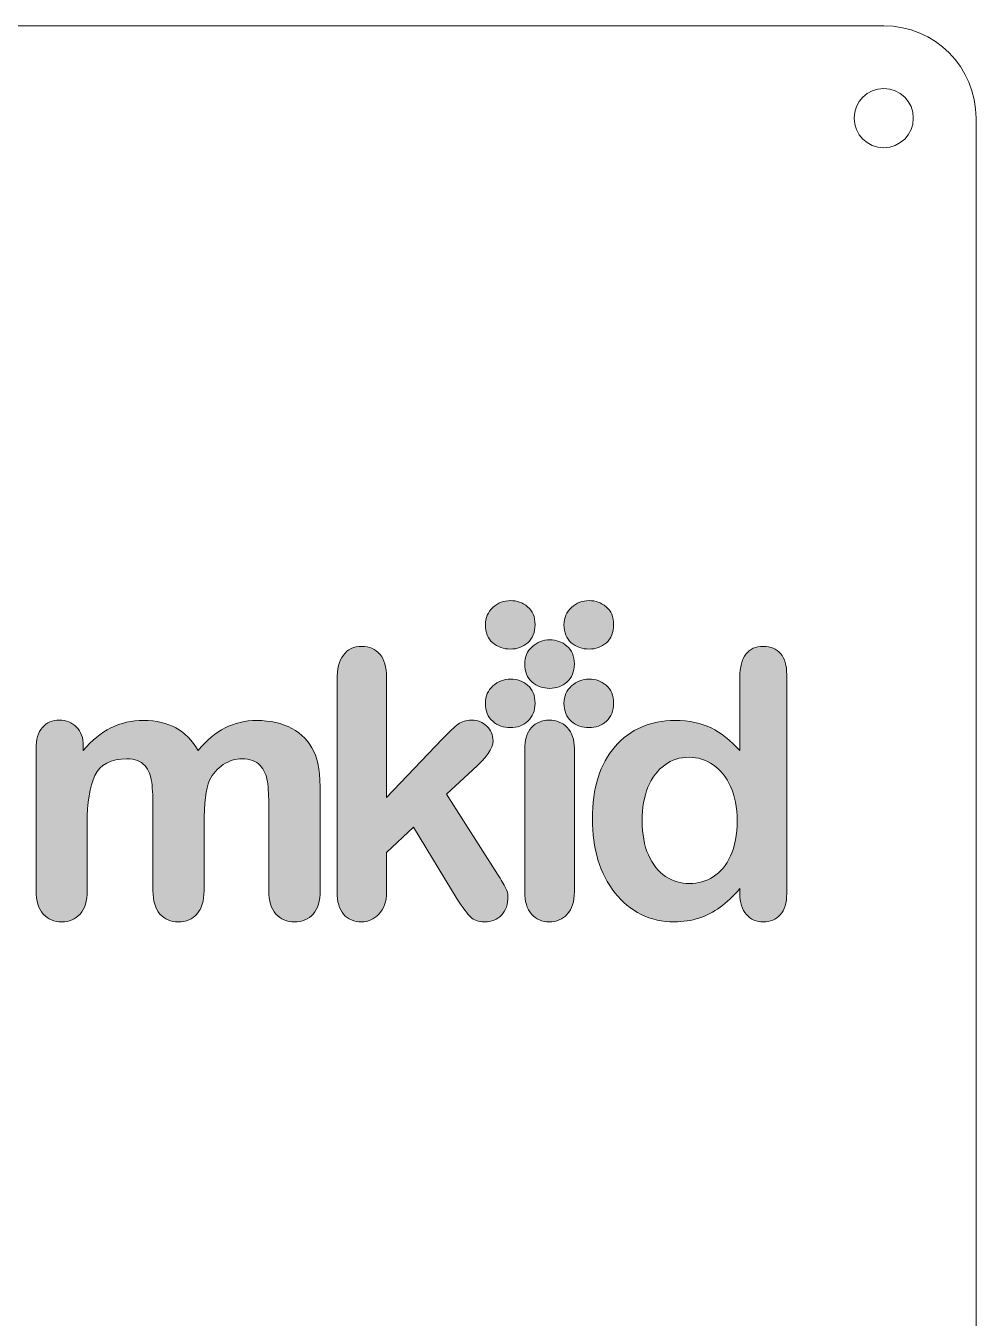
# Model space of a CAD drawing. Header units: millimetres. Extents: x 0 to 366, y 0 to 574.
# Drawn here: x 130.6 to 182, y 70 to 140 of the extents above; entities that cross this region are included whole.
import ezdxf

# ---------------------------------------------------------------- set-up
doc = ezdxf.new("R2010")
doc.units = ezdxf.units.MM
doc.layers.add('cut profiles', color=1, linetype='Continuous', lineweight=9, true_color=0xff0000)
doc.layers.add('raster engrave', color=7, linetype='Continuous', lineweight=5, true_color=0x000000)

msp = doc.modelspace()

# ---------------------------------------------------------------- hatches: boundary and pattern name
at = {"layer": 'raster engrave'}
h = msp.add_hatch(color=256, dxfattribs=at)
edge = h.paths.add_edge_path()
edge.add_spline(control_points=[(156.8, 106.249), (156.426, 106.249), (156.105, 106.364), (155.836, 106.594)], knot_values=[0, 0, 0, 0, 1, 1, 1, 1], degree=3, periodic=0)
edge.add_spline(control_points=[(155.836, 106.594), (155.573, 106.823), (155.442, 107.148), (155.442, 107.568)], knot_values=[0, 0, 0, 0, 1, 1, 1, 1], degree=3, periodic=0)
edge.add_spline(control_points=[(155.442, 107.568), (155.442, 107.949), (155.577, 108.261), (155.846, 108.503)], knot_values=[0, 0, 0, 0, 1, 1, 1, 1], degree=3, periodic=0)
edge.add_spline(control_points=[(155.846, 108.503), (156.121, 108.753), (156.44, 108.877), (156.8, 108.877)], knot_values=[0, 0, 0, 0, 1, 1, 1, 1], degree=3, periodic=0)
edge.add_spline(control_points=[(156.8, 108.877), (157.148, 108.877), (157.457, 108.766), (157.726, 108.543)], knot_values=[0, 0, 0, 0, 1, 1, 1, 1], degree=3, periodic=0)
edge.add_spline(control_points=[(157.726, 108.543), (157.995, 108.32), (158.129, 107.995), (158.129, 107.568)], knot_values=[0, 0, 0, 0, 1, 1, 1, 1], degree=3, periodic=0)
edge.add_spline(control_points=[(158.129, 107.568), (158.129, 107.155), (157.998, 106.83), (157.736, 106.594)], knot_values=[0, 0, 0, 0, 1, 1, 1, 1], degree=3, periodic=0)
edge.add_spline(control_points=[(157.736, 106.594), (157.473, 106.364), (157.161, 106.249), (156.8, 106.249)], knot_values=[0, 0, 0, 0, 1, 1, 1, 1], degree=3, periodic=0)
h = msp.add_hatch(color=256, dxfattribs=at)
edge = h.paths.add_edge_path()
edge.add_spline(control_points=[(160.088, 106.594), (159.826, 106.823), (159.695, 107.148), (159.695, 107.568)], knot_values=[0, 0, 0, 0, 1, 1, 1, 1], degree=3, periodic=0)
edge.add_spline(control_points=[(159.695, 107.568), (159.695, 107.949), (159.829, 108.261), (160.098, 108.503)], knot_values=[0, 0, 0, 0, 1, 1, 1, 1], degree=3, periodic=0)
edge.add_spline(control_points=[(160.098, 108.503), (160.374, 108.753), (160.692, 108.877), (161.053, 108.877)], knot_values=[0, 0, 0, 0, 1, 1, 1, 1], degree=3, periodic=0)
edge.add_spline(control_points=[(161.053, 108.877), (161.401, 108.877), (161.709, 108.766), (161.978, 108.543)], knot_values=[0, 0, 0, 0, 1, 1, 1, 1], degree=3, periodic=0)
edge.add_spline(control_points=[(161.978, 108.543), (162.247, 108.32), (162.382, 107.995), (162.382, 107.568)], knot_values=[0, 0, 0, 0, 1, 1, 1, 1], degree=3, periodic=0)
edge.add_spline(control_points=[(162.382, 107.568), (162.382, 107.155), (162.251, 106.83), (161.988, 106.594)], knot_values=[0, 0, 0, 0, 1, 1, 1, 1], degree=3, periodic=0)
edge.add_spline(control_points=[(161.988, 106.594), (161.726, 106.364), (161.414, 106.249), (161.053, 106.249)], knot_values=[0, 0, 0, 0, 1, 1, 1, 1], degree=3, periodic=0)
edge.add_spline(control_points=[(161.053, 106.249), (160.679, 106.249), (160.357, 106.364), (160.088, 106.594)], knot_values=[0, 0, 0, 0, 1, 1, 1, 1], degree=3, periodic=0)
h = msp.add_hatch(color=256, dxfattribs=at)
edge = h.paths.add_edge_path()
edge.add_spline(control_points=[(157.962, 104.467), (157.7, 104.697), (157.568, 105.022), (157.568, 105.442)], knot_values=[0, 0, 0, 0, 1, 1, 1, 1], degree=3, periodic=0)
edge.add_spline(control_points=[(157.568, 105.442), (157.568, 105.823), (157.703, 106.134), (157.972, 106.377)], knot_values=[0, 0, 0, 0, 1, 1, 1, 1], degree=3, periodic=0)
edge.add_spline(control_points=[(157.972, 106.377), (158.247, 106.626), (158.566, 106.751), (158.927, 106.751)], knot_values=[0, 0, 0, 0, 1, 1, 1, 1], degree=3, periodic=0)
edge.add_spline(control_points=[(158.927, 106.751), (159.275, 106.751), (159.583, 106.64), (159.852, 106.416)], knot_values=[0, 0, 0, 0, 1, 1, 1, 1], degree=3, periodic=0)
edge.add_spline(control_points=[(159.852, 106.416), (160.121, 106.193), (160.256, 105.869), (160.256, 105.442)], knot_values=[0, 0, 0, 0, 1, 1, 1, 1], degree=3, periodic=0)
edge.add_spline(control_points=[(160.256, 105.442), (160.256, 105.029), (160.124, 104.704), (159.862, 104.467)], knot_values=[0, 0, 0, 0, 1, 1, 1, 1], degree=3, periodic=0)
edge.add_spline(control_points=[(159.862, 104.467), (159.599, 104.238), (159.288, 104.123), (158.927, 104.123)], knot_values=[0, 0, 0, 0, 1, 1, 1, 1], degree=3, periodic=0)
edge.add_spline(control_points=[(158.927, 104.123), (158.553, 104.123), (158.231, 104.238), (157.962, 104.467)], knot_values=[0, 0, 0, 0, 1, 1, 1, 1], degree=3, periodic=0)
h = msp.add_hatch(color=256, dxfattribs=at)
edge = h.paths.add_edge_path()
edge.add_spline(control_points=[(149.674, 91.887), (149.405, 91.611), (149.093, 91.474), (148.738, 91.474)], knot_values=[0, 0, 0, 0, 1, 1, 1, 1], degree=3, periodic=0)
edge.add_spline(control_points=[(148.738, 91.474), (148.325, 91.474), (148, 91.611), (147.764, 91.887)], knot_values=[0, 0, 0, 0, 1, 1, 1, 1], degree=3, periodic=0)
edge.add_spline(control_points=[(147.764, 91.887), (147.528, 92.163), (147.41, 92.57), (147.41, 93.108)], knot_values=[0, 0, 0, 0, 1, 1, 1, 1], degree=3, periodic=0)
edge.add_line((147.41, 93.108), (147.41, 104.566))
edge.add_spline(control_points=[(147.41, 104.566), (147.41, 105.163), (147.524, 105.616), (147.754, 105.924)], knot_values=[0, 0, 0, 0, 1, 1, 1, 1], degree=3, periodic=0)
edge.add_spline(control_points=[(147.754, 105.924), (147.984, 106.239), (148.312, 106.397), (148.738, 106.397)], knot_values=[0, 0, 0, 0, 1, 1, 1, 1], degree=3, periodic=0)
edge.add_spline(control_points=[(148.738, 106.397), (149.152, 106.397), (149.48, 106.256), (149.723, 105.974)], knot_values=[0, 0, 0, 0, 1, 1, 1, 1], degree=3, periodic=0)
edge.add_spline(control_points=[(149.723, 105.974), (149.966, 105.691), (150.087, 105.275), (150.087, 104.723)], knot_values=[0, 0, 0, 0, 1, 1, 1, 1], degree=3, periodic=0)
edge.add_line((150.087, 104.723), (150.087, 98.207))
edge.add_line((150.087, 98.207), (153.109, 101.376))
edge.add_spline(control_points=[(153.109, 101.376), (153.483, 101.77), (153.769, 102.039), (153.965, 102.184)], knot_values=[0, 0, 0, 0, 1, 1, 1, 1], degree=3, periodic=0)
edge.add_spline(control_points=[(153.965, 102.184), (154.162, 102.328), (154.402, 102.4), (154.684, 102.4)], knot_values=[0, 0, 0, 0, 1, 1, 1, 1], degree=3, periodic=0)
edge.add_spline(control_points=[(154.684, 102.4), (155.019, 102.4), (155.298, 102.292), (155.521, 102.075)], knot_values=[0, 0, 0, 0, 1, 1, 1, 1], degree=3, periodic=0)
edge.add_spline(control_points=[(155.521, 102.075), (155.744, 101.865), (155.855, 101.6), (155.855, 101.278)], knot_values=[0, 0, 0, 0, 1, 1, 1, 1], degree=3, periodic=0)
edge.add_spline(control_points=[(155.855, 101.278), (155.855, 100.884), (155.491, 100.359), (154.763, 99.703)], knot_values=[0, 0, 0, 0, 1, 1, 1, 1], degree=3, periodic=0)
edge.add_line((154.763, 99.703), (153.335, 98.394))
edge.add_line((153.335, 98.394), (156.092, 94.063))
edge.add_spline(control_points=[(156.092, 94.063), (156.295, 93.741), (156.44, 93.495), (156.525, 93.324)], knot_values=[0, 0, 0, 0, 1, 1, 1, 1], degree=3, periodic=0)
edge.add_spline(control_points=[(156.525, 93.324), (156.617, 93.16), (156.663, 93.003), (156.663, 92.852)], knot_values=[0, 0, 0, 0, 1, 1, 1, 1], degree=3, periodic=0)
edge.add_spline(control_points=[(156.663, 92.852), (156.663, 92.425), (156.545, 92.087), (156.308, 91.838)], knot_values=[0, 0, 0, 0, 1, 1, 1, 1], degree=3, periodic=0)
edge.add_spline(control_points=[(156.308, 91.838), (156.079, 91.595), (155.773, 91.474), (155.393, 91.474)], knot_values=[0, 0, 0, 0, 1, 1, 1, 1], degree=3, periodic=0)
edge.add_spline(control_points=[(155.393, 91.474), (155.065, 91.474), (154.812, 91.562), (154.635, 91.739)], knot_values=[0, 0, 0, 0, 1, 1, 1, 1], degree=3, periodic=0)
edge.add_spline(control_points=[(154.635, 91.739), (154.458, 91.917), (154.218, 92.238), (153.916, 92.704)], knot_values=[0, 0, 0, 0, 1, 1, 1, 1], degree=3, periodic=0)
edge.add_line((153.916, 92.704), (151.544, 96.602))
edge.add_line((151.544, 96.602), (150.087, 95.224))
edge.add_line((150.087, 95.224), (150.087, 93.088))
edge.add_spline(control_points=[(150.087, 93.088), (150.087, 92.57), (149.949, 92.169), (149.674, 91.887)], knot_values=[0, 0, 0, 0, 1, 1, 1, 1], degree=3, periodic=0)
h = msp.add_hatch(color=256, dxfattribs=at)
edge = h.paths.add_edge_path()
edge.add_spline(control_points=[(169.213, 93.275), (168.853, 92.862), (168.495, 92.524), (168.14, 92.261)], knot_values=[0, 0, 0, 0, 1, 1, 1, 1], degree=3, periodic=0)
edge.add_spline(control_points=[(168.14, 92.261), (167.793, 92.005), (167.412, 91.812), (166.999, 91.68)], knot_values=[0, 0, 0, 0, 1, 1, 1, 1], degree=3, periodic=0)
edge.add_spline(control_points=[(166.999, 91.68), (166.592, 91.543), (166.145, 91.474), (165.66, 91.474)], knot_values=[0, 0, 0, 0, 1, 1, 1, 1], degree=3, periodic=0)
edge.add_spline(control_points=[(165.66, 91.474), (165.017, 91.474), (164.42, 91.608), (163.868, 91.877)], knot_values=[0, 0, 0, 0, 1, 1, 1, 1], degree=3, periodic=0)
edge.add_spline(control_points=[(163.868, 91.877), (163.324, 92.153), (162.851, 92.543), (162.451, 93.049)], knot_values=[0, 0, 0, 0, 1, 1, 1, 1], degree=3, periodic=0)
edge.add_spline(control_points=[(162.451, 93.049), (162.05, 93.554), (161.745, 94.148), (161.535, 94.83)], knot_values=[0, 0, 0, 0, 1, 1, 1, 1], degree=3, periodic=0)
edge.add_spline(control_points=[(161.535, 94.83), (161.332, 95.513), (161.23, 96.251), (161.23, 97.045)], knot_values=[0, 0, 0, 0, 1, 1, 1, 1], degree=3, periodic=0)
edge.add_spline(control_points=[(161.23, 97.045), (161.23, 98.725), (161.64, 100.034), (162.461, 100.973)], knot_values=[0, 0, 0, 0, 1, 1, 1, 1], degree=3, periodic=0)
edge.add_spline(control_points=[(162.461, 100.973), (163.281, 101.911), (164.36, 102.381), (165.699, 102.381)], knot_values=[0, 0, 0, 0, 1, 1, 1, 1], degree=3, periodic=0)
edge.add_spline(control_points=[(165.699, 102.381), (166.474, 102.381), (167.127, 102.246), (167.658, 101.977)], knot_values=[0, 0, 0, 0, 1, 1, 1, 1], degree=3, periodic=0)
edge.add_spline(control_points=[(167.658, 101.977), (168.19, 101.714), (168.708, 101.308), (169.213, 100.756)], knot_values=[0, 0, 0, 0, 1, 1, 1, 1], degree=3, periodic=0)
edge.add_line((169.213, 100.756), (169.213, 104.723))
edge.add_spline(control_points=[(169.213, 104.723), (169.213, 105.275), (169.322, 105.691), (169.538, 105.974)], knot_values=[0, 0, 0, 0, 1, 1, 1, 1], degree=3, periodic=0)
edge.add_spline(control_points=[(169.538, 105.974), (169.761, 106.256), (170.076, 106.397), (170.483, 106.397)], knot_values=[0, 0, 0, 0, 1, 1, 1, 1], degree=3, periodic=0)
edge.add_spline(control_points=[(170.483, 106.397), (170.89, 106.397), (171.202, 106.266), (171.418, 106.003)], knot_values=[0, 0, 0, 0, 1, 1, 1, 1], degree=3, periodic=0)
edge.add_spline(control_points=[(171.418, 106.003), (171.642, 105.747), (171.753, 105.366), (171.753, 104.861)], knot_values=[0, 0, 0, 0, 1, 1, 1, 1], degree=3, periodic=0)
edge.add_line((171.753, 104.861), (171.753, 93.009))
edge.add_spline(control_points=[(171.753, 93.009), (171.753, 92.497), (171.635, 92.113), (171.399, 91.858)], knot_values=[0, 0, 0, 0, 1, 1, 1, 1], degree=3, periodic=0)
edge.add_spline(control_points=[(171.399, 91.858), (171.163, 91.602), (170.857, 91.474), (170.483, 91.474)], knot_values=[0, 0, 0, 0, 1, 1, 1, 1], degree=3, periodic=0)
edge.add_spline(control_points=[(170.483, 91.474), (170.116, 91.474), (169.811, 91.605), (169.568, 91.867)], knot_values=[0, 0, 0, 0, 1, 1, 1, 1], degree=3, periodic=0)
edge.add_spline(control_points=[(169.568, 91.867), (169.332, 92.136), (169.213, 92.517), (169.213, 93.009)], knot_values=[0, 0, 0, 0, 1, 1, 1, 1], degree=3, periodic=0)
edge.add_line((169.213, 93.009), (169.213, 93.275))
edge = h.paths.add_edge_path()
edge.add_spline(control_points=[(169.066, 96.957), (169.066, 97.672), (168.948, 98.286), (168.711, 98.797)], knot_values=[0, 0, 0, 0, 1, 1, 1, 1], degree=3, periodic=0)
edge.add_spline(control_points=[(168.711, 98.797), (168.482, 99.316), (168.167, 99.71), (167.766, 99.979)], knot_values=[0, 0, 0, 0, 1, 1, 1, 1], degree=3, periodic=0)
edge.add_spline(control_points=[(167.766, 99.979), (167.373, 100.254), (166.94, 100.392), (166.467, 100.392)], knot_values=[0, 0, 0, 0, 1, 1, 1, 1], degree=3, periodic=0)
edge.add_spline(control_points=[(166.467, 100.392), (165.975, 100.392), (165.535, 100.251), (165.148, 99.969)], knot_values=[0, 0, 0, 0, 1, 1, 1, 1], degree=3, periodic=0)
edge.add_spline(control_points=[(165.148, 99.969), (164.761, 99.693), (164.459, 99.293), (164.242, 98.768)], knot_values=[0, 0, 0, 0, 1, 1, 1, 1], degree=3, periodic=0)
edge.add_spline(control_points=[(164.242, 98.768), (164.032, 98.249), (163.927, 97.646), (163.927, 96.957)], knot_values=[0, 0, 0, 0, 1, 1, 1, 1], degree=3, periodic=0)
edge.add_spline(control_points=[(163.927, 96.957), (163.927, 96.228), (164.039, 95.608), (164.262, 95.096)], knot_values=[0, 0, 0, 0, 1, 1, 1, 1], degree=3, periodic=0)
edge.add_spline(control_points=[(164.262, 95.096), (164.492, 94.584), (164.803, 94.197), (165.197, 93.935)], knot_values=[0, 0, 0, 0, 1, 1, 1, 1], degree=3, periodic=0)
edge.add_spline(control_points=[(165.197, 93.935), (165.591, 93.679), (166.021, 93.551), (166.487, 93.551)], knot_values=[0, 0, 0, 0, 1, 1, 1, 1], degree=3, periodic=0)
edge.add_spline(control_points=[(166.487, 93.551), (166.959, 93.551), (167.389, 93.672), (167.776, 93.915)], knot_values=[0, 0, 0, 0, 1, 1, 1, 1], degree=3, periodic=0)
edge.add_spline(control_points=[(167.776, 93.915), (168.17, 94.164), (168.482, 94.542), (168.711, 95.047)], knot_values=[0, 0, 0, 0, 1, 1, 1, 1], degree=3, periodic=0)
edge.add_spline(control_points=[(168.711, 95.047), (168.948, 95.559), (169.066, 96.195), (169.066, 96.957)], knot_values=[0, 0, 0, 0, 1, 1, 1, 1], degree=3, periodic=0)
h = msp.add_hatch(color=256, dxfattribs=at)
edge = h.paths.add_edge_path()
edge.add_spline(control_points=[(156.8, 101.997), (156.426, 101.997), (156.105, 102.111), (155.836, 102.341)], knot_values=[0, 0, 0, 0, 1, 1, 1, 1], degree=3, periodic=0)
edge.add_spline(control_points=[(155.836, 102.341), (155.573, 102.571), (155.442, 102.896), (155.442, 103.316)], knot_values=[0, 0, 0, 0, 1, 1, 1, 1], degree=3, periodic=0)
edge.add_spline(control_points=[(155.442, 103.316), (155.442, 103.696), (155.577, 104.008), (155.846, 104.251)], knot_values=[0, 0, 0, 0, 1, 1, 1, 1], degree=3, periodic=0)
edge.add_spline(control_points=[(155.846, 104.251), (156.121, 104.5), (156.44, 104.625), (156.8, 104.625)], knot_values=[0, 0, 0, 0, 1, 1, 1, 1], degree=3, periodic=0)
edge.add_spline(control_points=[(156.8, 104.625), (157.148, 104.625), (157.457, 104.513), (157.726, 104.29)], knot_values=[0, 0, 0, 0, 1, 1, 1, 1], degree=3, periodic=0)
edge.add_spline(control_points=[(157.726, 104.29), (157.995, 104.067), (158.129, 103.742), (158.129, 103.316)], knot_values=[0, 0, 0, 0, 1, 1, 1, 1], degree=3, periodic=0)
edge.add_spline(control_points=[(158.129, 103.316), (158.129, 102.902), (157.998, 102.577), (157.736, 102.341)], knot_values=[0, 0, 0, 0, 1, 1, 1, 1], degree=3, periodic=0)
edge.add_spline(control_points=[(157.736, 102.341), (157.473, 102.111), (157.161, 101.997), (156.8, 101.997)], knot_values=[0, 0, 0, 0, 1, 1, 1, 1], degree=3, periodic=0)
h = msp.add_hatch(color=256, dxfattribs=at)
edge = h.paths.add_edge_path()
edge.add_spline(control_points=[(159.695, 103.316), (159.695, 103.696), (159.829, 104.008), (160.098, 104.251)], knot_values=[0, 0, 0, 0, 1, 1, 1, 1], degree=3, periodic=0)
edge.add_spline(control_points=[(160.098, 104.251), (160.374, 104.5), (160.692, 104.625), (161.053, 104.625)], knot_values=[0, 0, 0, 0, 1, 1, 1, 1], degree=3, periodic=0)
edge.add_spline(control_points=[(161.053, 104.625), (161.401, 104.625), (161.709, 104.513), (161.978, 104.29)], knot_values=[0, 0, 0, 0, 1, 1, 1, 1], degree=3, periodic=0)
edge.add_spline(control_points=[(161.978, 104.29), (162.247, 104.067), (162.382, 103.742), (162.382, 103.316)], knot_values=[0, 0, 0, 0, 1, 1, 1, 1], degree=3, periodic=0)
edge.add_spline(control_points=[(162.382, 103.316), (162.382, 102.902), (162.251, 102.577), (161.988, 102.341)], knot_values=[0, 0, 0, 0, 1, 1, 1, 1], degree=3, periodic=0)
edge.add_spline(control_points=[(161.988, 102.341), (161.726, 102.111), (161.414, 101.997), (161.053, 101.997)], knot_values=[0, 0, 0, 0, 1, 1, 1, 1], degree=3, periodic=0)
edge.add_spline(control_points=[(161.053, 101.997), (160.679, 101.997), (160.357, 102.111), (160.088, 102.341)], knot_values=[0, 0, 0, 0, 1, 1, 1, 1], degree=3, periodic=0)
edge.add_spline(control_points=[(160.088, 102.341), (159.826, 102.571), (159.695, 102.896), (159.695, 103.316)], knot_values=[0, 0, 0, 0, 1, 1, 1, 1], degree=3, periodic=0)
h = msp.add_hatch(color=256, dxfattribs=at)
edge = h.paths.add_edge_path()
edge.add_spline(control_points=[(143.639, 99.073), (143.593, 99.421), (143.462, 99.713), (143.246, 99.949)], knot_values=[0, 0, 0, 0, 1, 1, 1, 1], degree=3, periodic=0)
edge.add_spline(control_points=[(143.246, 99.949), (143.029, 100.185), (142.701, 100.304), (142.261, 100.304)], knot_values=[0, 0, 0, 0, 1, 1, 1, 1], degree=3, periodic=0)
edge.add_spline(control_points=[(142.261, 100.304), (141.907, 100.304), (141.569, 100.199), (141.247, 99.989)], knot_values=[0, 0, 0, 0, 1, 1, 1, 1], degree=3, periodic=0)
edge.add_spline(control_points=[(141.247, 99.989), (140.932, 99.779), (140.686, 99.496), (140.509, 99.142)], knot_values=[0, 0, 0, 0, 1, 1, 1, 1], degree=3, periodic=0)
edge.add_spline(control_points=[(140.509, 99.142), (140.312, 98.689), (140.214, 97.889), (140.214, 96.74)], knot_values=[0, 0, 0, 0, 1, 1, 1, 1], degree=3, periodic=0)
edge.add_line((140.214, 96.74), (140.214, 93.167))
edge.add_spline(control_points=[(140.214, 93.167), (140.214, 92.602), (140.086, 92.179), (139.83, 91.897)], knot_values=[0, 0, 0, 0, 1, 1, 1, 1], degree=3, periodic=0)
edge.add_spline(control_points=[(139.83, 91.897), (139.574, 91.615), (139.236, 91.474), (138.816, 91.474)], knot_values=[0, 0, 0, 0, 1, 1, 1, 1], degree=3, periodic=0)
edge.add_spline(control_points=[(138.816, 91.474), (138.409, 91.474), (138.078, 91.615), (137.822, 91.897)], knot_values=[0, 0, 0, 0, 1, 1, 1, 1], degree=3, periodic=0)
edge.add_spline(control_points=[(137.822, 91.897), (137.572, 92.179), (137.448, 92.602), (137.448, 93.167)], knot_values=[0, 0, 0, 0, 1, 1, 1, 1], degree=3, periodic=0)
edge.add_line((137.448, 93.167), (137.448, 97.449))
edge.add_spline(control_points=[(137.448, 97.449), (137.448, 98.125), (137.425, 98.65), (137.379, 99.024)], knot_values=[0, 0, 0, 0, 1, 1, 1, 1], degree=3, periodic=0)
edge.add_spline(control_points=[(137.379, 99.024), (137.333, 99.398), (137.208, 99.703), (137.005, 99.939)], knot_values=[0, 0, 0, 0, 1, 1, 1, 1], degree=3, periodic=0)
edge.add_spline(control_points=[(137.005, 99.939), (136.801, 100.182), (136.48, 100.304), (136.04, 100.304)], knot_values=[0, 0, 0, 0, 1, 1, 1, 1], degree=3, periodic=0)
edge.add_spline(control_points=[(136.04, 100.304), (135.161, 100.304), (134.58, 100.002), (134.298, 99.398)], knot_values=[0, 0, 0, 0, 1, 1, 1, 1], degree=3, periodic=0)
edge.add_spline(control_points=[(134.298, 99.398), (134.022, 98.794), (133.884, 97.928), (133.884, 96.799)], knot_values=[0, 0, 0, 0, 1, 1, 1, 1], degree=3, periodic=0)
edge.add_line((133.884, 96.799), (133.884, 93.167))
edge.add_spline(control_points=[(133.884, 93.167), (133.884, 92.609), (133.756, 92.186), (133.5, 91.897)], knot_values=[0, 0, 0, 0, 1, 1, 1, 1], degree=3, periodic=0)
edge.add_spline(control_points=[(133.5, 91.897), (133.251, 91.615), (132.92, 91.474), (132.506, 91.474)], knot_values=[0, 0, 0, 0, 1, 1, 1, 1], degree=3, periodic=0)
edge.add_spline(control_points=[(132.506, 91.474), (132.099, 91.474), (131.765, 91.615), (131.502, 91.897)], knot_values=[0, 0, 0, 0, 1, 1, 1, 1], degree=3, periodic=0)
edge.add_spline(control_points=[(131.502, 91.897), (131.246, 92.186), (131.118, 92.609), (131.118, 93.167)], knot_values=[0, 0, 0, 0, 1, 1, 1, 1], degree=3, periodic=0)
edge.add_line((131.118, 93.167), (131.118, 100.855))
edge.add_spline(control_points=[(131.118, 100.855), (131.118, 101.36), (131.233, 101.744), (131.463, 102.006)], knot_values=[0, 0, 0, 0, 1, 1, 1, 1], degree=3, periodic=0)
edge.add_spline(control_points=[(131.463, 102.006), (131.699, 102.269), (132.007, 102.4), (132.388, 102.4)], knot_values=[0, 0, 0, 0, 1, 1, 1, 1], degree=3, periodic=0)
edge.add_spline(control_points=[(132.388, 102.4), (132.755, 102.4), (133.061, 102.276), (133.303, 102.026)], knot_values=[0, 0, 0, 0, 1, 1, 1, 1], degree=3, periodic=0)
edge.add_spline(control_points=[(133.303, 102.026), (133.553, 101.783), (133.677, 101.445), (133.677, 101.012)], knot_values=[0, 0, 0, 0, 1, 1, 1, 1], degree=3, periodic=0)
edge.add_line((133.677, 101.012), (133.677, 100.756))
edge.add_spline(control_points=[(133.677, 100.756), (134.143, 101.314), (134.642, 101.724), (135.174, 101.987)], knot_values=[0, 0, 0, 0, 1, 1, 1, 1], degree=3, periodic=0)
edge.add_spline(control_points=[(135.174, 101.987), (135.705, 102.249), (136.296, 102.381), (136.946, 102.381)], knot_values=[0, 0, 0, 0, 1, 1, 1, 1], degree=3, periodic=0)
edge.add_spline(control_points=[(136.946, 102.381), (137.622, 102.381), (138.202, 102.246), (138.688, 101.977)], knot_values=[0, 0, 0, 0, 1, 1, 1, 1], degree=3, periodic=0)
edge.add_spline(control_points=[(138.688, 101.977), (139.174, 101.708), (139.574, 101.301), (139.889, 100.756)], knot_values=[0, 0, 0, 0, 1, 1, 1, 1], degree=3, periodic=0)
edge.add_spline(control_points=[(139.889, 100.756), (140.342, 101.308), (140.827, 101.714), (141.346, 101.977)], knot_values=[0, 0, 0, 0, 1, 1, 1, 1], degree=3, periodic=0)
edge.add_spline(control_points=[(141.346, 101.977), (141.864, 102.246), (142.438, 102.381), (143.068, 102.381)], knot_values=[0, 0, 0, 0, 1, 1, 1, 1], degree=3, periodic=0)
edge.add_spline(control_points=[(143.068, 102.381), (143.803, 102.381), (144.437, 102.236), (144.968, 101.947)], knot_values=[0, 0, 0, 0, 1, 1, 1, 1], degree=3, periodic=0)
edge.add_spline(control_points=[(144.968, 101.947), (145.5, 101.659), (145.897, 101.245), (146.159, 100.707)], knot_values=[0, 0, 0, 0, 1, 1, 1, 1], degree=3, periodic=0)
edge.add_spline(control_points=[(146.159, 100.707), (146.389, 100.221), (146.504, 99.457), (146.504, 98.414)], knot_values=[0, 0, 0, 0, 1, 1, 1, 1], degree=3, periodic=0)
edge.add_line((146.504, 98.414), (146.504, 93.167))
edge.add_spline(control_points=[(146.504, 93.167), (146.504, 92.602), (146.376, 92.179), (146.12, 91.897)], knot_values=[0, 0, 0, 0, 1, 1, 1, 1], degree=3, periodic=0)
edge.add_spline(control_points=[(146.12, 91.897), (145.864, 91.615), (145.526, 91.474), (145.106, 91.474)], knot_values=[0, 0, 0, 0, 1, 1, 1, 1], degree=3, periodic=0)
edge.add_spline(control_points=[(145.106, 91.474), (144.699, 91.474), (144.365, 91.615), (144.102, 91.897)], knot_values=[0, 0, 0, 0, 1, 1, 1, 1], degree=3, periodic=0)
edge.add_spline(control_points=[(144.102, 91.897), (143.846, 92.186), (143.718, 92.609), (143.718, 93.167)], knot_values=[0, 0, 0, 0, 1, 1, 1, 1], degree=3, periodic=0)
edge.add_line((143.718, 93.167), (143.718, 97.685))
edge.add_spline(control_points=[(143.718, 97.685), (143.718, 98.263), (143.692, 98.725), (143.639, 99.073)], knot_values=[0, 0, 0, 0, 1, 1, 1, 1], degree=3, periodic=0)
h = msp.add_hatch(color=256, dxfattribs=at)
edge = h.paths.add_edge_path()
edge.add_line((157.568, 93.108), (157.568, 100.796))
edge.add_spline(control_points=[(157.568, 100.796), (157.568, 101.327), (157.69, 101.728), (157.932, 101.997)], knot_values=[0, 0, 0, 0, 1, 1, 1, 1], degree=3, periodic=0)
edge.add_spline(control_points=[(157.932, 101.997), (158.182, 102.266), (158.503, 102.4), (158.897, 102.4)], knot_values=[0, 0, 0, 0, 1, 1, 1, 1], degree=3, periodic=0)
edge.add_spline(control_points=[(158.897, 102.4), (159.291, 102.4), (159.616, 102.266), (159.872, 101.997)], knot_values=[0, 0, 0, 0, 1, 1, 1, 1], degree=3, periodic=0)
edge.add_spline(control_points=[(159.872, 101.997), (160.128, 101.728), (160.256, 101.354), (160.256, 100.874)], knot_values=[0, 0, 0, 0, 1, 1, 1, 1], degree=3, periodic=0)
edge.add_line((160.256, 100.874), (160.256, 93.108))
edge.add_spline(control_points=[(160.256, 93.108), (160.256, 92.57), (160.128, 92.163), (159.872, 91.887)], knot_values=[0, 0, 0, 0, 1, 1, 1, 1], degree=3, periodic=0)
edge.add_spline(control_points=[(159.872, 91.887), (159.616, 91.611), (159.291, 91.474), (158.897, 91.474)], knot_values=[0, 0, 0, 0, 1, 1, 1, 1], degree=3, periodic=0)
edge.add_spline(control_points=[(158.897, 91.474), (158.503, 91.474), (158.182, 91.615), (157.932, 91.897)], knot_values=[0, 0, 0, 0, 1, 1, 1, 1], degree=3, periodic=0)
edge.add_spline(control_points=[(157.932, 91.897), (157.69, 92.179), (157.568, 92.583), (157.568, 93.108)], knot_values=[0, 0, 0, 0, 1, 1, 1, 1], degree=3, periodic=0)

# ---------------------------------------------------------------- linework, layer by layer
at = {"layer": 'cut profiles'}
for p, q in [((97.004, 140.008), (177.004, 140.008)), ((182.004, 30.008), (182.004, 135.008))]:
    msp.add_line(p, q, dxfattribs=at)
msp.add_circle((177.004, 135.008), 1.6, dxfattribs=at)
msp.add_arc((177.004, 135.008), 5, 0, 90, dxfattribs=at)
at = {"layer": 'raster engrave', "color": 7, "true_color": 0xffffff}
for points in [[(147.41, 93.108), (147.41, 104.566)], [(150.087, 104.723), (150.087, 98.207), (153.109, 101.376)], [(169.213, 100.756), (169.213, 104.723)], [(171.753, 104.861), (171.753, 93.009)], [(131.118, 93.167), (131.118, 100.855)], [(133.677, 101.012), (133.677, 100.756)], [(160.256, 100.874), (160.256, 93.108)], [(157.568, 93.108), (157.568, 100.796)], [(154.763, 99.703), (153.335, 98.394), (156.092, 94.063)], [(146.504, 98.414), (146.504, 93.167)], [(137.448, 93.167), (137.448, 97.449)], [(143.718, 93.167), (143.718, 97.685)], [(133.884, 96.799), (133.884, 93.167)], [(140.214, 96.74), (140.214, 93.167)], [(153.916, 92.704), (151.544, 96.602), (150.087, 95.224), (150.087, 93.088)], [(169.213, 93.009), (169.213, 93.275)]]:
    msp.add_lwpolyline(points, dxfattribs=at)
for points in [[(155.442, 107.568), (155.442, 107.949), (155.577, 108.261), (155.846, 108.503)], [(155.846, 108.503), (156.121, 108.753), (156.44, 108.877), (156.8, 108.877)], [(156.8, 108.877), (157.148, 108.877), (157.457, 108.766), (157.726, 108.543)], [(157.726, 108.543), (157.995, 108.32), (158.129, 107.995), (158.129, 107.568)], [(159.695, 107.568), (159.695, 107.949), (159.829, 108.261), (160.098, 108.503)], [(160.098, 108.503), (160.374, 108.753), (160.692, 108.877), (161.053, 108.877)], [(161.053, 108.877), (161.401, 108.877), (161.709, 108.766), (161.978, 108.543)], [(161.978, 108.543), (162.247, 108.32), (162.382, 107.995), (162.382, 107.568)], [(155.836, 106.594), (155.573, 106.823), (155.442, 107.148), (155.442, 107.568)], [(158.129, 107.568), (158.129, 107.155), (157.998, 106.83), (157.736, 106.594)], [(160.088, 106.594), (159.826, 106.823), (159.695, 107.148), (159.695, 107.568)], [(162.382, 107.568), (162.382, 107.155), (162.251, 106.83), (161.988, 106.594)], [(156.8, 106.249), (156.426, 106.249), (156.105, 106.364), (155.836, 106.594)], [(157.736, 106.594), (157.473, 106.364), (157.161, 106.249), (156.8, 106.249)], [(157.972, 106.377), (158.247, 106.626), (158.566, 106.751), (158.927, 106.751)], [(158.927, 106.751), (159.275, 106.751), (159.583, 106.64), (159.852, 106.416)], [(159.852, 106.416), (160.121, 106.193), (160.256, 105.869), (160.256, 105.442)], [(161.053, 106.249), (160.679, 106.249), (160.357, 106.364), (160.088, 106.594)], [(161.988, 106.594), (161.726, 106.364), (161.414, 106.249), (161.053, 106.249)], [(147.41, 104.566), (147.41, 105.163), (147.524, 105.616), (147.754, 105.924)], [(147.754, 105.924), (147.984, 106.239), (148.312, 106.397), (148.738, 106.397)], [(148.738, 106.397), (149.152, 106.397), (149.48, 106.256), (149.723, 105.974)], [(149.723, 105.974), (149.966, 105.691), (150.087, 105.275), (150.087, 104.723)], [(157.568, 105.442), (157.568, 105.823), (157.703, 106.134), (157.972, 106.377)], [(169.213, 104.723), (169.213, 105.275), (169.322, 105.691), (169.538, 105.974)], [(169.538, 105.974), (169.761, 106.256), (170.076, 106.397), (170.483, 106.397)], [(170.483, 106.397), (170.89, 106.397), (171.202, 106.266), (171.418, 106.003)], [(171.418, 106.003), (171.642, 105.747), (171.753, 105.366), (171.753, 104.861)], [(157.962, 104.467), (157.7, 104.697), (157.568, 105.022), (157.568, 105.442)], [(160.256, 105.442), (160.256, 105.029), (160.124, 104.704), (159.862, 104.467)], [(155.846, 104.251), (156.121, 104.5), (156.44, 104.625), (156.8, 104.625)], [(156.8, 104.625), (157.148, 104.625), (157.457, 104.513), (157.726, 104.29)], [(158.927, 104.123), (158.553, 104.123), (158.231, 104.238), (157.962, 104.467)], [(159.862, 104.467), (159.599, 104.238), (159.288, 104.123), (158.927, 104.123)], [(160.098, 104.251), (160.374, 104.5), (160.692, 104.625), (161.053, 104.625)], [(161.053, 104.625), (161.401, 104.625), (161.709, 104.513), (161.978, 104.29)], [(155.442, 103.316), (155.442, 103.696), (155.577, 104.008), (155.846, 104.251)], [(157.726, 104.29), (157.995, 104.067), (158.129, 103.742), (158.129, 103.316)], [(159.695, 103.316), (159.695, 103.696), (159.829, 104.008), (160.098, 104.251)], [(161.978, 104.29), (162.247, 104.067), (162.382, 103.742), (162.382, 103.316)], [(155.836, 102.341), (155.573, 102.571), (155.442, 102.896), (155.442, 103.316)], [(158.129, 103.316), (158.129, 102.902), (157.998, 102.577), (157.736, 102.341)], [(160.088, 102.341), (159.826, 102.571), (159.695, 102.896), (159.695, 103.316)], [(162.382, 103.316), (162.382, 102.902), (162.251, 102.577), (161.988, 102.341)], [(131.463, 102.006), (131.699, 102.269), (132.007, 102.4), (132.388, 102.4)], [(132.388, 102.4), (132.755, 102.4), (133.061, 102.276), (133.303, 102.026)], [(135.174, 101.987), (135.705, 102.249), (136.296, 102.381), (136.946, 102.381)], [(136.946, 102.381), (137.622, 102.381), (138.202, 102.246), (138.688, 101.977)], [(141.346, 101.977), (141.864, 102.246), (142.438, 102.381), (143.068, 102.381)], [(143.068, 102.381), (143.803, 102.381), (144.437, 102.236), (144.968, 101.947)], [(153.965, 102.184), (154.162, 102.328), (154.402, 102.4), (154.684, 102.4)], [(154.684, 102.4), (155.019, 102.4), (155.298, 102.292), (155.521, 102.075)], [(156.8, 101.997), (156.426, 101.997), (156.105, 102.111), (155.836, 102.341)], [(157.736, 102.341), (157.473, 102.111), (157.161, 101.997), (156.8, 101.997)], [(157.932, 101.997), (158.182, 102.266), (158.503, 102.4), (158.897, 102.4)], [(158.897, 102.4), (159.291, 102.4), (159.616, 102.266), (159.872, 101.997)], [(161.053, 101.997), (160.679, 101.997), (160.357, 102.111), (160.088, 102.341)], [(161.988, 102.341), (161.726, 102.111), (161.414, 101.997), (161.053, 101.997)], [(162.461, 100.973), (163.281, 101.911), (164.36, 102.381), (165.699, 102.381)], [(165.699, 102.381), (166.474, 102.381), (167.127, 102.246), (167.658, 101.977)], [(131.118, 100.855), (131.118, 101.36), (131.233, 101.744), (131.463, 102.006)], [(133.303, 102.026), (133.553, 101.783), (133.677, 101.445), (133.677, 101.012)], [(133.677, 100.756), (134.143, 101.314), (134.642, 101.724), (135.174, 101.987)], [(138.688, 101.977), (139.174, 101.708), (139.574, 101.301), (139.889, 100.756)], [(139.889, 100.756), (140.342, 101.308), (140.827, 101.714), (141.346, 101.977)], [(144.968, 101.947), (145.5, 101.659), (145.897, 101.245), (146.159, 100.707)], [(153.109, 101.376), (153.483, 101.77), (153.769, 102.039), (153.965, 102.184)], [(155.521, 102.075), (155.744, 101.865), (155.855, 101.6), (155.855, 101.278)], [(157.568, 100.796), (157.568, 101.327), (157.69, 101.728), (157.932, 101.997)], [(159.872, 101.997), (160.128, 101.728), (160.256, 101.354), (160.256, 100.874)], [(167.658, 101.977), (168.19, 101.714), (168.708, 101.308), (169.213, 100.756)], [(155.855, 101.278), (155.855, 100.884), (155.491, 100.359), (154.763, 99.703)], [(161.23, 97.045), (161.23, 98.725), (161.64, 100.034), (162.461, 100.973)], [(136.04, 100.304), (135.161, 100.304), (134.58, 100.002), (134.298, 99.398)], [(137.005, 99.939), (136.801, 100.182), (136.48, 100.304), (136.04, 100.304)], [(142.261, 100.304), (141.907, 100.304), (141.569, 100.199), (141.247, 99.989)], [(143.246, 99.949), (143.029, 100.185), (142.701, 100.304), (142.261, 100.304)], [(146.159, 100.707), (146.389, 100.221), (146.504, 99.457), (146.504, 98.414)], [(166.467, 100.392), (165.975, 100.392), (165.535, 100.251), (165.148, 99.969)], [(167.766, 99.979), (167.373, 100.254), (166.94, 100.392), (166.467, 100.392)], [(137.379, 99.024), (137.333, 99.398), (137.208, 99.703), (137.005, 99.939)], [(141.247, 99.989), (140.932, 99.779), (140.686, 99.496), (140.509, 99.142)], [(143.639, 99.073), (143.593, 99.421), (143.462, 99.713), (143.246, 99.949)], [(165.148, 99.969), (164.761, 99.693), (164.459, 99.293), (164.242, 98.768)], [(168.711, 98.797), (168.482, 99.316), (168.167, 99.71), (167.766, 99.979)], [(134.298, 99.398), (134.022, 98.794), (133.884, 97.928), (133.884, 96.799)], [(137.448, 97.449), (137.448, 98.125), (137.425, 98.65), (137.379, 99.024)], [(140.509, 99.142), (140.312, 98.689), (140.214, 97.889), (140.214, 96.74)], [(143.718, 97.685), (143.718, 98.263), (143.692, 98.725), (143.639, 99.073)], [(164.242, 98.768), (164.032, 98.249), (163.927, 97.646), (163.927, 96.957)], [(169.066, 96.957), (169.066, 97.672), (168.948, 98.286), (168.711, 98.797)], [(161.535, 94.83), (161.332, 95.513), (161.23, 96.251), (161.23, 97.045)], [(163.927, 96.957), (163.927, 96.228), (164.039, 95.608), (164.262, 95.096)], [(168.711, 95.047), (168.948, 95.559), (169.066, 96.195), (169.066, 96.957)], [(162.451, 93.049), (162.05, 93.554), (161.745, 94.148), (161.535, 94.83)], [(164.262, 95.096), (164.492, 94.584), (164.803, 94.197), (165.197, 93.935)], [(167.776, 93.915), (168.17, 94.164), (168.482, 94.542), (168.711, 95.047)], [(156.092, 94.063), (156.295, 93.741), (156.44, 93.495), (156.525, 93.324)], [(165.197, 93.935), (165.591, 93.679), (166.021, 93.551), (166.487, 93.551)], [(166.487, 93.551), (166.959, 93.551), (167.389, 93.672), (167.776, 93.915)], [(131.502, 91.897), (131.246, 92.186), (131.118, 92.609), (131.118, 93.167)], [(133.884, 93.167), (133.884, 92.609), (133.756, 92.186), (133.5, 91.897)], [(137.822, 91.897), (137.572, 92.179), (137.448, 92.602), (137.448, 93.167)], [(140.214, 93.167), (140.214, 92.602), (140.086, 92.179), (139.83, 91.897)], [(144.102, 91.897), (143.846, 92.186), (143.718, 92.609), (143.718, 93.167)], [(146.504, 93.167), (146.504, 92.602), (146.376, 92.179), (146.12, 91.897)], [(147.764, 91.887), (147.528, 92.163), (147.41, 92.57), (147.41, 93.108)], [(156.525, 93.324), (156.617, 93.16), (156.663, 93.003), (156.663, 92.852)], [(157.932, 91.897), (157.69, 92.179), (157.568, 92.583), (157.568, 93.108)], [(160.256, 93.108), (160.256, 92.57), (160.128, 92.163), (159.872, 91.887)], [(169.213, 93.275), (168.853, 92.862), (168.495, 92.524), (168.14, 92.261)], [(150.087, 93.088), (150.087, 92.57), (149.949, 92.169), (149.674, 91.887)], [(154.635, 91.739), (154.458, 91.917), (154.218, 92.238), (153.916, 92.704)], [(156.663, 92.852), (156.663, 92.425), (156.545, 92.087), (156.308, 91.838)], [(163.868, 91.877), (163.324, 92.153), (162.851, 92.543), (162.451, 93.049)], [(169.568, 91.867), (169.332, 92.136), (169.213, 92.517), (169.213, 93.009)], [(171.753, 93.009), (171.753, 92.497), (171.635, 92.113), (171.399, 91.858)], [(132.506, 91.474), (132.099, 91.474), (131.765, 91.615), (131.502, 91.897)], [(133.5, 91.897), (133.251, 91.615), (132.92, 91.474), (132.506, 91.474)], [(138.816, 91.474), (138.409, 91.474), (138.078, 91.615), (137.822, 91.897)], [(139.83, 91.897), (139.574, 91.615), (139.236, 91.474), (138.816, 91.474)], [(145.106, 91.474), (144.699, 91.474), (144.365, 91.615), (144.102, 91.897)], [(146.12, 91.897), (145.864, 91.615), (145.526, 91.474), (145.106, 91.474)], [(148.738, 91.474), (148.325, 91.474), (148, 91.611), (147.764, 91.887)], [(149.674, 91.887), (149.405, 91.611), (149.093, 91.474), (148.738, 91.474)], [(155.393, 91.474), (155.065, 91.474), (154.812, 91.562), (154.635, 91.739)], [(156.308, 91.838), (156.079, 91.595), (155.773, 91.474), (155.393, 91.474)], [(158.897, 91.474), (158.503, 91.474), (158.182, 91.615), (157.932, 91.897)], [(159.872, 91.887), (159.616, 91.611), (159.291, 91.474), (158.897, 91.474)], [(165.66, 91.474), (165.017, 91.474), (164.42, 91.608), (163.868, 91.877)], [(168.14, 92.261), (167.793, 92.005), (167.412, 91.812), (166.999, 91.68)], [(170.483, 91.474), (170.116, 91.474), (169.811, 91.605), (169.568, 91.867)], [(171.399, 91.858), (171.163, 91.602), (170.857, 91.474), (170.483, 91.474)], [(166.999, 91.68), (166.592, 91.543), (166.145, 91.474), (165.66, 91.474)]]:
    msp.add_open_spline(points, degree=3, dxfattribs=at)

doc.saveas('drawing.dxf')
